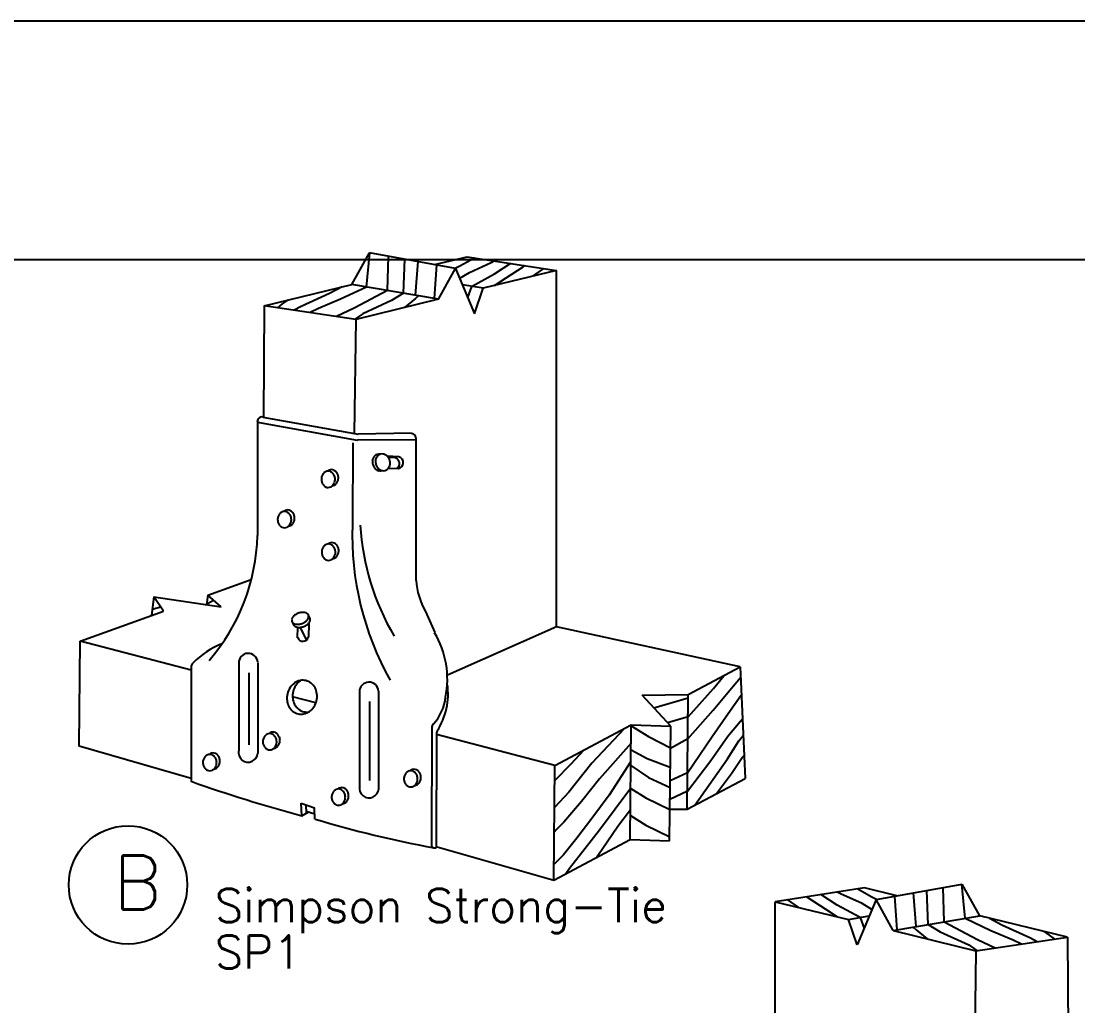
# Model space of a CAD drawing. Header units: inches. Extents: x 683 to 9753, y -6805 to 20230.
# Drawn here: x 8718.6 to 8878, y -3269.9 to -3121.4 of the extents above; entities that cross this region are included whole.
import ezdxf

# ---------------------------------------------------------------- set-up
doc = ezdxf.new("R2010")
doc.units = ezdxf.units.IN
doc.header["$LTSCALE"] = 48
doc.header["$MEASUREMENT"] = 0
doc.layers.get('Defpoints').update_dxf_attribs({"color": 251})
for name, color, linetype in [('Dim', 1, 'Continuous'), ('DPIS-BL', 9, 'Continuous'), ('DPIS-TEXT', 7, 'Continuous')]:
    doc.layers.add(name, color=color, linetype=linetype)
doc.styles.add('SIMPLEX', font='simplex.shx', dxfattribs={"oblique": 15, "height": 4})
doc.styles.get("Standard").update_dxf_attribs({"font": 'simplex.shx', "oblique": 15})

# ---------------------------------------------------------------- blocks, each defined once
blk = doc.blocks.new('A$C1BDB07E1')
at = {"color": 6}
blk.add_circle((-56.8, -44.35), 8.93, dxfattribs=at)
at = {"layer": 'Dim', "color": 6}
for p, q in [((-23.04, 46.18), (-20.39, 50.96)), ((-7.41, 48.6), (-20.39, 50.96)), ((-10.57, 49.19), (-5.66, 50.37)), ((-5.66, 50.37), (7.8, 48.29)), ((-7.41, 48.6), (-4.58, 41.78)), ((7.8, 48.29), (-3.25, 45.61)), ((7.8, -5.46), (7.8, 48.29)), ((-36.29, 42.96), (-23.04, 46.18)), ((-9.98, 43.97), (-23.04, 46.18)), ((-3.25, 45.61), (-6.37, 46.14)), ((-4.58, 41.78), (-3.25, 45.61)), ((-9.98, 43.97), (-22.43, 40.92)), ((-36.29, 42.96), (-36.38, 26.15)), ((-22.43, 40.92), (-36.29, 42.96)), ((-22.43, 40.92), (-22.69, 23.72)), ((-44.76, -0.65), (-38.21, 1.7)), ((-52.91, -0.93), (-53.25, -3.7)), ((-52.91, -0.93), (-42.77, -2.44)), ((-51.43, -3.06), (-52.91, -0.93)), ((-44.76, -0.65), (-44.95, -2.11)), ((-42.77, -2.44), (-44.76, -0.65)), ((-64.02, -7.59), (-51.43, -3.06)), ((7.8, -5.46), (-8.65, -12.74)), ((35.49, -11.48), (7.8, -5.46)), ((-64.17, -23.44), (-64.02, -7.59)), ((-47.28, -11.97), (-64.02, -7.59)), ((27.68, -15.64), (35.49, -11.48)), ((35.49, -11.48), (36.23, -28.28)), ((20.72, -15.75), (27.68, -15.64)), ((25.02, -20.43), (20.72, -15.75)), ((27.53, -32.91), (27.68, -15.64)), ((7.54, -26.36), (19.08, -20.23)), ((18.92, -37.5), (19.08, -20.23)), ((19.08, -20.23), (25.02, -20.43)), ((24.85, -37.7), (25.02, -20.43)), ((7.54, -26.36), (-10.28, -21.69)), ((-47.3, -28.31), (-64.17, -23.44)), ((7.4, -43.63), (7.54, -26.36)), ((27.53, -32.91), (36.23, -28.28)), ((24.91, -32.95), (27.53, -32.91)), ((7.4, -43.63), (18.92, -37.5)), ((18.92, -37.5), (24.85, -37.7)), ((-10.2, -38.61), (7.4, -43.63)), ((55.99, -46.57), (68.97, -44.21)), ((71.61, -49), (68.97, -44.21)), ((54.23, -44.8), (40.78, -46.88)), ((59.14, -45.99), (54.23, -44.8)), ((40.78, -115.98), (40.78, -46.88)), ((40.78, -46.88), (51.82, -49.56)), ((55.99, -46.57), (53.16, -53.4)), ((51.82, -49.56), (54.95, -49.03)), ((58.56, -51.21), (71.61, -49)), ((84.87, -52.21), (71.61, -49)), ((53.16, -53.4), (51.82, -49.56)), ((58.56, -51.21), (71.01, -54.26)), ((71.01, -54.26), (84.87, -52.21)), ((84.87, -52.21), (84.98, -71.95)), ((71.01, -54.26), (70.24, -129.02))]:
    blk.add_line(p, q, dxfattribs=at)
at = {"layer": 'Dim', "color": 2}
for p, q in [((-20.83, 45.79), (-20.35, 50.96)), ((-17.65, 45.26), (-17.52, 50.45)), ((-15.28, 44.86), (-15.04, 49.99)), ((-13.43, 44.55), (-13.07, 49.64)), ((-6.75, 48.97), (-4.54, 50.21)), ((-5.33, 48), (-2.04, 49.48)), ((-2.04, 49.48), (-1.57, 49.75)), ((-10.6, 44.08), (-10.26, 49.13)), ((-9.98, 43.97), (-7.41, 48.6)), ((-7.46, 48.62), (-6.75, 48.97)), ((-6.79, 47.14), (-5.33, 48)), ((-1.55, 47.78), (0.93, 49.37)), ((0.22, 47.16), (2.76, 48.82)), ((2.76, 48.82), (3.09, 49.02)), ((4.24, 47.44), (5.92, 48.59)), ((-5.02, 45.9), (-1.55, 47.78)), ((-1.55, 46.01), (0.22, 47.16)), ((-26.4, 44.81), (-30.69, 42.87)), ((-24.5, 45.83), (-26.4, 44.81)), ((-20.83, 45.79), (-24.74, 43.97)), ((-17.65, 45.26), (-22.69, 42.62)), ((-15.28, 44.86), (-17.09, 43.77)), ((-5.02, 45.9), (-5.6, 44.24)), ((-33.54, 43.24), (-34.27, 42.67)), ((-32.64, 43.86), (-33.54, 43.24)), ((-24.74, 43.97), (-28.08, 42.56)), ((-17.09, 43.77), (-21.39, 41.78)), ((-13.47, 44.06), (-15.13, 42.71)), ((-13, 44.48), (-13.47, 44.06)), ((-30.69, 42.87), (-31.73, 42.29)), ((-28.08, 42.56), (-29.32, 41.94)), ((-22.69, 42.62), (-25.36, 41.36)), ((-21.39, 41.78), (-22.62, 40.95)), ((-45.15, -2.1), (-43.89, -1.44)), ((-53.13, -2.79), (-51.88, -2.41)), ((31.46, -14.73), (33.03, -12.8)), ((34.2, -14.66), (35.57, -13.09)), ((27.64, -19.02), (31.46, -14.73)), ((31.42, -17.98), (34.2, -14.66)), ((33.71, -18.51), (35.6, -15.79)), ((35.6, -15.79), (35.68, -15.7)), ((27.68, -16.19), (22.5, -17.71)), ((27.64, -19.02), (24.54, -19.92)), ((27.63, -22.34), (31.42, -17.98)), ((31.26, -21.98), (33.71, -18.51)), ((19.08, -20.34), (21.69, -21.98)), ((33.65, -21.91), (35.49, -19.73)), ((35.49, -19.73), (35.84, -19.31)), ((17.99, -20.79), (13.11, -25.98)), ((21.69, -21.98), (24.98, -23.69)), ((27.57, -27.46), (31.26, -21.98)), ((31.06, -25.61), (33.65, -21.91)), ((35.31, -22.64), (35.95, -21.81)), ((19.05, -22.95), (14.28, -28.37)), ((27.63, -22.34), (24.98, -23.77)), ((33.58, -25.34), (35.31, -22.64)), ((11.87, -24.06), (9.95, -26.16)), ((19.05, -23.97), (21.49, -25.28)), ((21.49, -25.28), (24.96, -26.58)), ((28.67, -32.31), (33.58, -25.34)), ((34.2, -27.56), (35.81, -25.16)), ((35.81, -25.16), (36.08, -24.84)), ((9.95, -26.16), (7.52, -28.66)), ((13.11, -25.98), (9.68, -30.36)), ((19.03, -25.72), (15.74, -30.81)), ((19.03, -26.34), (21.67, -28.15)), ((27.55, -30.23), (31.06, -25.61)), ((14.28, -28.37), (11.58, -31.78)), ((21.67, -28.15), (24.92, -29.66)), ((27.57, -27.46), (24.94, -28.66)), ((31.93, -30.56), (34.2, -27.56)), ((18.99, -29.74), (14.3, -36.07)), ((18.99, -29.81), (21.27, -31.22)), ((27.55, -30.23), (24.91, -31.45)), ((9.68, -30.36), (7.49, -32.66)), ((11.58, -31.78), (8.89, -34.9)), ((15.74, -30.81), (13.13, -34.32)), ((21.27, -31.22), (24.91, -32.99)), ((18.95, -33.02), (17.06, -35.56)), ((8.89, -34.9), (7.78, -36.04)), ((13.13, -34.32), (10.87, -37.3)), ((18.95, -33.86), (21.25, -35.36)), ((7.78, -36.04), (7.45, -36.4)), ((14.3, -36.07), (12.11, -38.85)), ((17.06, -35.56), (14.7, -38.99)), ((21.25, -35.36), (24.87, -37.1)), ((10.87, -37.3), (8.84, -39.83)), ((-10.33, -38.68), (-10.2, -38.61)), ((12.11, -38.85), (9.77, -41.86)), ((14.7, -38.99), (13.9, -40.16)), ((8.84, -39.83), (7.42, -41.29)), ((9.77, -41.86), (9.19, -42.68)), ((69.41, -49.38), (68.93, -44.21)), ((45.82, -46.35), (45.49, -46.15)), ((50.13, -47.39), (47.64, -45.8)), ((50.62, -45.69), (50.14, -45.42)), ((53.9, -47.17), (50.62, -45.69)), ((55.33, -46.2), (53.12, -44.96)), ((59.18, -51.1), (58.83, -46.04)), ((62.01, -50.62), (61.65, -45.53)), ((63.85, -50.31), (63.62, -45.18)), ((66.23, -49.91), (66.1, -44.73)), ((44.34, -47.74), (42.66, -46.59)), ((48.35, -48.01), (45.82, -46.35)), ((53.59, -49.27), (50.13, -47.39)), ((55.37, -48.03), (53.9, -47.17)), ((56.04, -46.55), (55.33, -46.2)), ((58.56, -51.21), (55.99, -46.57)), ((50.13, -49.16), (48.35, -48.01)), ((53.59, -49.27), (54.18, -50.93)), ((69.41, -49.38), (73.31, -51.21)), ((73.07, -49.35), (74.97, -50.37)), ((61.57, -50.7), (62.05, -51.12)), ((63.85, -50.31), (65.66, -51.41)), ((66.23, -49.91), (71.27, -52.56)), ((74.97, -50.37), (79.26, -52.3)), ((62.05, -51.12), (63.71, -52.47)), ((65.66, -51.41), (69.97, -53.4)), ((71.27, -52.56), (73.93, -53.82)), ((73.31, -51.21), (76.65, -52.61)), ((79.26, -52.3), (80.3, -52.89)), ((81.22, -51.32), (82.11, -51.94)), ((82.11, -51.94), (82.84, -52.5)), ((69.97, -53.4), (71.19, -54.22)), ((76.65, -52.61), (77.89, -53.23))]:
    blk.add_line(p, q, dxfattribs=at)
at = {"layer": 'Dim', "color": 1}
for p, q in [((-37.3, 25.51), (-37.3, 8.31)), ((-36.49, 26.18), (-22.12, 23.61)), ((-37.3, 25.4), (-22.25, 22.71)), ((-13.4, 22.77), (-22.2, 22.7)), ((-14.04, 23.74), (-22.09, 23.61)), ((-13.4, 23.04), (-13.38, 1.56)), ((-22.91, 22.3), (-22.96, 9.95)), ((-15.95, 20.18), (-17.72, 20.31)), ((-16.5, 20.03), (-17.56, 20.1)), ((-17.52, 18.5), (-16.06, 18.42)), ((-11.94, -3.1), (-10.55, -6.31)), ((-31.82, -5.07), (-32.07, -4.62)), ((-29.35, -4.16), (-29.59, -3.68)), ((-31.22, -7.08), (-31.18, -5.51)), ((-30.91, -5.51), (-29.9, -7.45)), ((-29.56, -4.91), (-29.61, -7.01)), ((-40.11, -10.9), (-40.11, -24.11)), ((-37.22, -10.79), (-37.22, -24.5)), ((-47.28, -11.54), (-47.3, -28.73)), ((-38.59, -12.36), (-38.59, -23.24)), ((-21.91, -15.24), (-21.91, -29.5)), ((-19.02, -15.13), (-19.02, -29.87)), ((-28.48, -16.9), (-31.98, -15.99)), ((-20.39, -16.7), (-20.39, -28.62)), ((-10.99, -20.68), (-11.04, -38.3)), ((-10.28, -21.39), (-10.33, -38.7)), ((-30.71, -32.02), (-28.68, -32.71)), ((-30.61, -33.94), (-30.71, -32.02)), ((-30.61, -33.94), (-29.65, -33.39)), ((-29.9, -33.54), (-29.96, -32.28)), ((-29.92, -33.21), (-28.64, -33.64)), ((-28.61, -34.43), (-28.68, -32.71))]:
    blk.add_line(p, q, dxfattribs=at)
for centre, radius, start, end in [((-36.62, 25.51), 0.694, 79.887, 180.015), ((-14.09, 23.04), 0.694, 0.055, 85.884), ((-18.67, 19.48), 1.3, 156.321, 177.214), ((-18.44, 19.47), 1.52, 177.214, 196.48), ((-18.82, 19.54), 1.11, 132.625, 156.321), ((-18.97, 19.68), 0.913, 106.48, 132.625), ((-18.2, 19.5), 1.3, 156.321, 177.214), ((-17.96, 19.48), 1.52, 177.214, 196.48), ((-18.36, 19.57), 1.11, 132.625, 156.321), ((-18.97, 19.68), 0.913, 80.334, 106.48), ((-18.49, 19.72), 0.913, 106.48, 132.625), ((-18.98, 19.5), 1.11, 78.285, 80.334), ((-18.49, 19.72), 0.913, 80.334, 106.48), ((-18.53, 19.52), 1.11, 56.638, 80.334), ((-18.62, 19.37), 1.3, 35.745, 56.638), ((-18.8, 19.25), 1.52, 16.48, 35.745), ((-18.58, 19.23), 1.3, 336.321, 357.214), ((-18.8, 19.25), 1.52, 357.214, 16.48), ((-16.76, 19.17), 0.895, 305.072, 74.056), ((-16.19, 19.32), 0.895, 278.694, 74.056), ((-26.41, 16.89), 1.22, 140.375, 161.336), ((-26.54, 16.98), 1.06, 116.716, 140.375), ((-26.62, 17.15), 0.895, 90.721, 116.716), ((-26.05, 17.2), 1.06, 116.716, 129.671), ((-26.62, 17.15), 0.895, 64.726, 90.721), ((-26.12, 17.37), 0.895, 90.721, 116.716), ((-26.71, 16.98), 1.06, 41.067, 64.726), ((-26.12, 17.37), 0.895, 64.726, 90.721), ((-26.82, 16.87), 1.22, 20.105, 41.067), ((-26.21, 17.2), 1.06, 41.067, 64.726), ((-26.32, 17.11), 1.22, 20.105, 41.067), ((-26.52, 17.04), 1.44, 0.721, 20.105), ((-18.44, 19.47), 1.52, 196.48, 215.745), ((-18.62, 19.34), 1.3, 215.745, 236.638), ((-17.96, 19.48), 1.52, 196.48, 215.745), ((-18.73, 19.19), 1.11, 236.638, 260.334), ((-18.14, 19.36), 1.3, 215.745, 236.638), ((-18.75, 18.99), 0.913, 260.334, 286.48), ((-18.25, 19.21), 1.11, 236.638, 260.334), ((-18.75, 18.99), 0.913, 286.48, 287.641), ((-18.29, 19.01), 0.913, 260.334, 286.48), ((-18.29, 19.01), 0.913, 286.48, 312.625), ((-18.42, 19.15), 1.11, 312.625, 336.321), ((-26.21, 16.82), 1.44, 161.336, 180.721), ((-26.21, 16.82), 1.44, 180.721, 200.105), ((-26.41, 16.74), 1.22, 200.105, 221.067), ((-26.54, 16.64), 1.06, 221.067, 244.726), ((-26.69, 16.64), 1.06, 296.716, 320.375), ((-26.82, 16.74), 1.22, 320.375, 341.336), ((-26.2, 16.85), 1.06, 296.716, 320.375), ((-27.02, 16.82), 1.44, 0.721, 20.105), ((-27.02, 16.82), 1.44, 341.336, 0.721), ((-26.32, 16.96), 1.22, 320.375, 341.336), ((-26.52, 17.04), 1.44, 341.336, 0.721), ((-26.62, 16.47), 0.895, 244.726, 270.721), ((-26.62, 16.47), 0.895, 270.721, 296.716), ((-26.12, 16.71), 0.895, 276.98, 296.716), ((-32.8, 10.74), 1.44, 161.336, 180.721), ((-33.01, 10.81), 1.22, 140.375, 161.336), ((-33.13, 10.92), 1.06, 116.716, 140.375), ((-33.21, 11.07), 0.895, 90.721, 116.716), ((-32.64, 11.14), 1.06, 116.716, 129.671), ((-33.21, 11.07), 0.895, 64.726, 90.721), ((-32.71, 11.29), 0.895, 90.721, 116.716), ((-33.3, 10.9), 1.06, 41.067, 64.726), ((-32.71, 11.29), 0.895, 64.726, 90.721), ((-33.41, 10.81), 1.22, 20.105, 41.067), ((-32.8, 11.12), 1.06, 41.067, 64.726), ((-33.61, 10.74), 1.44, 0.721, 20.105), ((-32.91, 11.03), 1.22, 20.105, 41.067), ((-33.12, 10.96), 1.44, 0.721, 20.105), ((-32.8, 10.74), 1.44, 180.721, 200.105), ((-33.01, 10.67), 1.22, 200.105, 221.067), ((-33.13, 10.56), 1.06, 221.067, 244.726), ((-33.21, 10.41), 0.895, 244.726, 270.721), ((-33.21, 10.41), 0.895, 270.721, 296.716), ((-33.28, 10.56), 1.06, 296.716, 320.375), ((-32.71, 10.63), 0.895, 276.98, 296.716), ((-33.41, 10.67), 1.22, 320.375, 341.336), ((-32.79, 10.77), 1.06, 296.716, 320.375), ((-33.61, 10.74), 1.44, 341.336, 0.721), ((-32.91, 10.88), 1.22, 320.375, 341.336), ((-33.12, 10.96), 1.44, 341.336, 0.721), ((22.04, 8.47), 45.04, 178.137, 209.156), ((15.27, 12.07), 37.12, 183.348, 210.586), ((-67.18, 9.08), 29.91, 319.124, 358.528), ((-26.36, 5.9), 1.22, 140.375, 161.336), ((-26.49, 5.99), 1.06, 116.716, 140.375), ((-26.56, 6.16), 0.895, 90.721, 116.716), ((-26, 6.21), 1.06, 116.716, 129.671), ((-26.56, 6.16), 0.895, 64.726, 90.721), ((-26.07, 6.37), 0.895, 90.721, 116.716), ((-26.63, 5.99), 1.06, 41.067, 64.726), ((-26.07, 6.37), 0.895, 64.726, 90.721), ((-26.76, 5.88), 1.22, 20.105, 41.067), ((-26.16, 6.21), 1.06, 41.067, 64.726), ((-26.27, 6.1), 1.22, 20.105, 41.067), ((-26.47, 6.05), 1.44, 0.721, 20.105), ((-26.16, 5.83), 1.44, 161.336, 180.721), ((-26.16, 5.83), 1.44, 180.721, 200.105), ((-26.36, 5.75), 1.22, 200.105, 221.067), ((-26.49, 5.64), 1.06, 221.067, 244.726), ((-26.63, 5.64), 1.06, 296.716, 320.375), ((-26.07, 5.7), 0.895, 276.98, 296.716), ((-26.76, 5.75), 1.22, 320.375, 341.336), ((-26.14, 5.86), 1.06, 296.716, 320.375), ((-26.96, 5.81), 1.44, 0.721, 20.105), ((-26.96, 5.81), 1.44, 341.336, 0.721), ((-26.27, 5.97), 1.22, 320.375, 341.336), ((-26.47, 6.05), 1.44, 341.336, 0.721), ((-26.56, 5.48), 0.895, 244.726, 270.721), ((-26.56, 5.48), 0.895, 270.721, 296.716), ((-2.72, 2.3), 10.68, 184.039, 210.387), ((-31.58, -4.43), 0.529, 166.923, 200.45), ((-31.14, -4.52), 0.986, 142.462, 166.923), ((-31.58, -4.43), 0.529, 200.45, 233.977), ((-30.76, -4.82), 1.46, 124.968, 142.462), ((-30.39, -5.35), 2.1, 110.45, 124.968), ((-30.39, -5.35), 2.1, 95.932, 110.45), ((-30.45, -4.71), 1.46, 78.437, 95.932), ((-31.29, -2.95), 2.1, 290.45, 304.968), ((-30.36, -4.23), 0.986, 53.977, 78.437), ((-30.91, -3.48), 1.46, 304.968, 322.462), ((-30.1, -3.87), 0.529, 20.45, 53.977), ((-30.54, -3.78), 0.986, 322.462, 346.923), ((-30.1, -3.87), 0.529, 346.923, 20.45), ((-30.29, -4.23), 0.986, 322.462, 346.923), ((-29.85, -4.34), 0.529, 346.923, 20.45), ((-31.31, -4.07), 0.986, 233.977, 258.437), ((-31.33, -4.89), 0.529, 200.45, 233.977), ((-31.07, -4.52), 0.986, 233.977, 258.437), ((-31.22, -3.59), 1.46, 258.437, 275.932), ((-30.96, -4.07), 1.46, 258.437, 275.932), ((-31.29, -2.95), 2.1, 275.932, 290.45), ((-31.03, -3.41), 2.1, 275.932, 290.45), ((-31.03, -3.41), 2.1, 290.45, 304.968), ((-30.67, -3.96), 1.46, 304.968, 322.462), ((-22.45, -13.34), 13.8, 348.729, 30.543), ((-30.43, -6.77), 0.84, 200.743, 344.781), ((-37.83, -19.99), 12.93, 111.821, 135.272), ((-38.67, -10.88), 1.44, 3.835, 180.624), ((-30.19, -16.01), 2.59, 125.738, 146.968), ((-29.03, -15.88), 2.96, 146.968, 166.831), ((-30.36, -15.77), 2.3, 102.236, 125.738), ((-29.34, -15.68), 2.59, 125.738, 146.968), ((-30.43, -15.46), 1.97, 76.831, 102.236), ((-29.5, -15.44), 2.3, 122.902, 125.738), ((-30.43, -15.46), 1.97, 51.427, 76.831), ((-30.63, -15.72), 2.3, 27.925, 51.427), ((-20.46, -15.22), 1.44, 3.835, 180.624), ((-18.53, -15.62), 9.99, 326.475, 8.894), ((-29.88, -16.21), 2.96, 166.831, 186.694), ((-29.88, -16.21), 2.96, 146.968, 166.831), ((-29.03, -15.88), 2.96, 166.831, 186.694), ((-30.89, -15.84), 2.59, 6.694, 27.925), ((-31.25, -15.9), 2.96, 346.831, 6.694), ((-30.25, -16.25), 2.59, 186.694, 207.925), ((-30.5, -16.39), 2.3, 207.925, 231.427), ((-29.39, -15.92), 2.59, 186.694, 207.925), ((-29.65, -16.06), 2.3, 207.925, 231.427), ((-30.94, -16.1), 2.59, 305.738, 326.968), ((-31.25, -15.9), 2.96, 326.968, 346.831), ((-16.03, -15.24), 7.16, 317.55, 353.557), ((-30.71, -16.65), 1.97, 231.427, 256.831), ((-30.71, -16.65), 1.97, 256.831, 282.236), ((-29.85, -16.32), 1.97, 231.427, 256.831), ((-29.85, -16.32), 1.97, 256.831, 279.223), ((-30.78, -16.32), 2.3, 282.236, 305.738), ((-10.07, -20.68), 0.913, 137.55, 179.82), ((-35.03, -22.75), 1.44, 161.336, 180.721), ((-35.21, -22.67), 1.22, 140.375, 161.336), ((-35.34, -22.58), 1.06, 116.716, 140.375), ((-35.43, -22.42), 0.895, 90.721, 116.716), ((-34.85, -22.36), 1.06, 116.716, 129.671), ((-35.43, -22.42), 0.895, 64.726, 90.721), ((-34.94, -22.2), 0.895, 90.721, 116.716), ((-35.51, -22.58), 1.06, 41.067, 64.726), ((-34.94, -22.2), 0.895, 64.726, 90.721), ((-35.63, -22.69), 1.22, 20.105, 41.067), ((-35.01, -22.36), 1.06, 41.067, 64.726), ((-35.82, -22.75), 1.44, 0.721, 20.105), ((-35.14, -22.47), 1.22, 20.105, 41.067), ((-35.32, -22.53), 1.44, 0.721, 20.105), ((-35.03, -22.75), 1.44, 180.721, 200.105), ((-35.21, -22.82), 1.22, 200.105, 221.067), ((-35.34, -22.93), 1.06, 221.067, 244.726), ((-35.42, -23.09), 0.895, 270.721, 296.716), ((-35.51, -22.93), 1.06, 296.716, 320.375), ((-34.92, -22.87), 0.895, 276.98, 296.716), ((-35.63, -22.82), 1.22, 320.375, 341.336), ((-35.01, -22.71), 1.06, 296.716, 320.375), ((-35.82, -22.75), 1.44, 341.336, 0.721), ((-35.14, -22.6), 1.22, 320.375, 341.336), ((-35.32, -22.53), 1.44, 341.336, 0.721), ((-44.27, -25.83), 1.22, 140.375, 161.336), ((-44.4, -25.72), 1.06, 116.716, 140.375), ((-44.47, -25.56), 0.895, 90.721, 116.716), ((-43.91, -25.5), 1.06, 116.716, 129.671), ((-44.47, -25.56), 0.895, 64.726, 90.721), ((-43.98, -25.34), 0.895, 90.721, 116.716), ((-44.54, -25.72), 1.06, 41.067, 64.726), ((-43.98, -25.34), 0.895, 64.726, 90.721), ((-44.67, -25.83), 1.22, 20.105, 41.067), ((-44.05, -25.5), 1.06, 41.067, 64.726), ((-44.87, -25.9), 1.44, 0.721, 20.105), ((-44.18, -25.61), 1.22, 20.105, 41.067), ((-44.38, -25.68), 1.44, 0.721, 20.105), ((-38.68, -24.37), 1.46, 169.772, 355.648), ((-35.42, -23.09), 0.895, 244.726, 270.721), ((-44.27, -25.96), 1.22, 200.105, 221.067), ((-44.4, -26.07), 1.06, 221.067, 244.726), ((-44.47, -26.23), 0.895, 244.726, 270.721), ((-44.47, -26.23), 0.895, 270.721, 296.716), ((-44.54, -26.07), 1.06, 296.716, 320.375), ((-43.98, -26.01), 0.895, 276.98, 296.716), ((-44.67, -25.98), 1.22, 320.375, 341.336), ((-44.05, -25.85), 1.06, 296.716, 320.375), ((-44.87, -25.9), 1.44, 341.336, 0.721), ((-44.18, -25.76), 1.22, 320.375, 341.336), ((-44.38, -25.68), 1.44, 341.336, 0.721), ((-13.6, -27.95), 1.06, 116.716, 129.671), ((-13.67, -27.8), 0.895, 90.721, 116.716), ((-13.67, -27.8), 0.895, 64.726, 90.721), ((-13.74, -27.95), 1.06, 41.067, 64.726), ((-13.76, -28.35), 1.44, 161.336, 180.721), ((-13.76, -28.35), 1.44, 180.721, 200.105), ((-13.96, -28.28), 1.22, 140.375, 161.336), ((-14.09, -28.17), 1.06, 116.716, 140.375), ((-14.16, -28.02), 0.895, 90.721, 116.716), ((-14.16, -28.02), 0.895, 64.726, 90.721), ((-14.24, -28.19), 1.06, 41.067, 64.726), ((-14.37, -28.28), 1.22, 20.105, 41.067), ((-14.57, -28.35), 1.44, 0.721, 20.105), ((-14.57, -28.35), 1.44, 341.336, 0.721), ((-13.87, -28.06), 1.22, 20.105, 41.067), ((-13.87, -28.2), 1.22, 320.375, 341.336), ((-14.07, -28.13), 1.44, 0.721, 20.105), ((-14.07, -28.13), 1.44, 341.336, 0.721), ((27.5, 181.66), 223.28, 250.428, 254.915), ((-24.99, -30.94), 1.06, 116.716, 140.375), ((-25.06, -30.78), 0.895, 90.721, 116.716), ((-24.5, -30.72), 1.06, 116.716, 129.671), ((-25.06, -30.78), 0.895, 64.726, 90.721), ((-24.57, -30.56), 0.895, 90.721, 116.716), ((-25.16, -30.94), 1.06, 41.067, 64.726), ((-24.57, -30.56), 0.895, 64.726, 90.721), ((-25.26, -31.05), 1.22, 20.105, 41.067), ((-24.66, -30.72), 1.06, 41.067, 64.726), ((-24.77, -30.83), 1.22, 20.105, 41.067), ((-20.46, -29.76), 1.46, 169.772, 355.648), ((-13.96, -28.42), 1.22, 200.105, 221.067), ((-14.09, -28.51), 1.06, 221.067, 244.726), ((-14.16, -28.68), 0.895, 244.726, 270.721), ((-14.16, -28.68), 0.895, 270.721, 296.716), ((-14.24, -28.53), 1.06, 296.716, 320.375), ((-13.67, -28.46), 0.895, 276.98, 296.716), ((-14.37, -28.42), 1.22, 320.375, 341.336), ((-13.74, -28.3), 1.06, 296.716, 320.375), ((-24.66, -31.11), 1.44, 161.336, 180.721), ((-24.66, -31.11), 1.44, 180.721, 200.105), ((-24.86, -31.05), 1.22, 140.375, 161.336), ((-24.86, -31.18), 1.22, 200.105, 221.067), ((-25.26, -31.18), 1.22, 320.375, 341.336), ((-24.64, -31.07), 1.06, 296.716, 320.375), ((-25.47, -31.13), 1.44, 0.721, 20.105), ((-25.47, -31.13), 1.44, 341.336, 0.721), ((-24.77, -30.96), 1.22, 320.375, 341.336), ((-24.97, -30.91), 1.44, 0.721, 20.105), ((-24.97, -30.91), 1.44, 341.336, 0.721), ((-24.99, -31.29), 1.06, 221.067, 244.726), ((-25.06, -31.45), 0.895, 244.726, 270.721), ((-25.06, -31.45), 0.895, 270.721, 296.716), ((-25.14, -31.29), 1.06, 296.716, 320.375), ((-24.57, -31.23), 0.895, 276.98, 296.716)]:
    blk.add_arc(centre, radius, start, end, dxfattribs=at)
at = {"layer": 'Dim', "color": 2}
for centre, radius, start, end in [((-22.16, 23.15), 0.456, 259.887, 265.884), ((-22.05, 24.07), 0.456, 259.887, 265.884), ((-46.37, -11.54), 0.913, 135.272, 179.915), ((-9.82, -21.39), 0.456, 146.475, 179.82), ((-44.07, -25.89), 1.44, 161.336, 180.721), ((-44.07, -25.89), 1.44, 180.721, 200.105), ((-10.59, -38.32), 0.456, 179.82, 303.187)]:
    blk.add_arc(centre, radius, start, end, dxfattribs=at)
at = {"layer": 'DPIS-TEXT'}
blk.add_arc((20.2, 128.55), 170.12, 253.329, 259.546, dxfattribs=at)
at = {"layer": 'Dim', "color": 2}
blk.add_text('B', height=8.11, dxfattribs=at).set_placement((-59, -48.03))
at = {"layer": 'DPIS-TEXT', "style": 'SIMPLEX'}
for s, p in [('Simpson Strong-Tie', (-43.71, -49.95)), ('SP1', (-43.71, -56.96))]:
    blk.add_text(s, height=5, dxfattribs=at).set_placement(p)

msp = doc.modelspace()

# ---------------------------------------------------------------- linework, layer by layer
at = {"layer": 'Defpoints', "color": 251}
for points in [[(8192.72188, -3121.41948), (8192.72188, -4195.41948), (9752.72188, -4195.41948), (9752.72188, -3121.41948)], [(8192.72188, -3121.41948), (8192.72188, -4195.41948), (9752.72188, -4195.41948), (9752.72188, -3121.41948)], [(8228.72188, -3157.41948), (8228.72188, -4153.41948), (9692.72188, -4153.41948), (9692.72188, -3157.41948)]]:
    msp.add_lwpolyline(points, close=True, dxfattribs=at)

# ---------------------------------------------------------------- block references
at = {"layer": 'DPIS-BL'}
msp.add_blockref('A$C1BDB07E1', (8791.53951, -3207.30468), dxfattribs=at)

doc.saveas('drawing.dxf')
